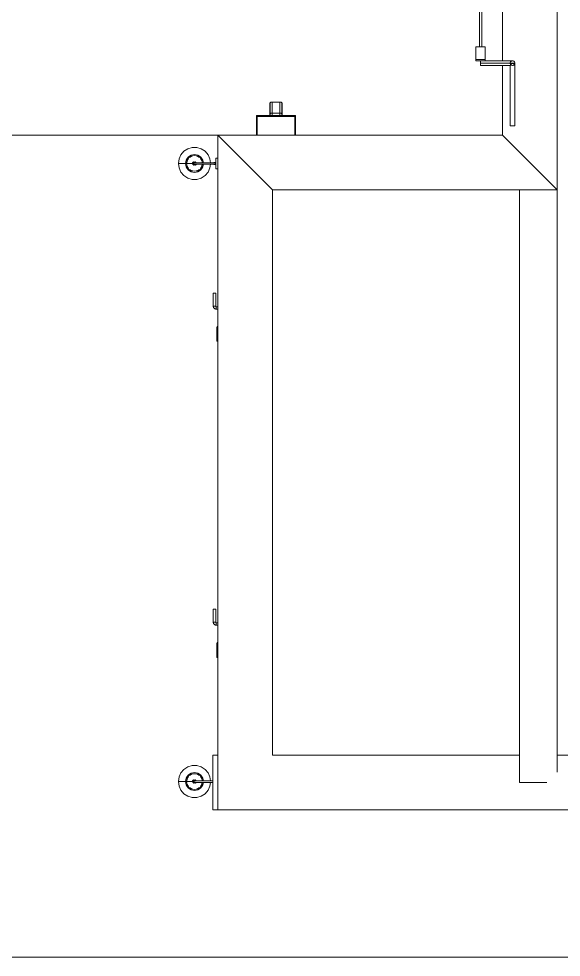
# Model space of a CAD drawing. Header units: inches. Extents: x -578 to 1873, y 397 to 1812.
# Drawn here: x 141.3 to 314, y 1341.9 to 1641 of the extents above; entities that cross this region are included whole.
import ezdxf

# ---------------------------------------------------------------- set-up
doc = ezdxf.new("R2010")
doc.units = ezdxf.units.IN
doc.header["$MEASUREMENT"] = 0
for name, color, linetype, lineweight in [('A-DOOR', 31, 'Continuous', 13), ('A-FLOR', 192, 'Continuous', 13), ('A-WALL', 113, 'Continuous', 13), ('E-LITE-EQPM', 33, 'Continuous', 9), ('Q-SPCQ', 91, 'Continuous', 9)]:
    doc.layers.add(name, color=color, linetype=linetype, lineweight=lineweight)

# ---------------------------------------------------------------- blocks, each defined once
blk = doc.blocks.new('3D Cad File Example_dwg_Door-Passage-Double-Flush - 72_ x 84_-1325326-_3D_-2813-Level 1')
at = {"layer": 'A-DOOR', "color": 21, "lineweight": 9}
for p, q in [((2.58, 5.93), (2.59, 6)), ((2.63, 6.12), (2.59, 6)), ((2.63, 6.12), (2.66, 6.24)), ((2.66, 6.24), (2.69, 6.36)), ((2.69, 6.36), (2.78, 6.45)), ((2.78, 6.45), (2.87, 6.54)), ((2.96, 6.63), (2.87, 6.54)), ((3.05, 6.72), (2.96, 6.63)), ((3.05, 6.72), (3.17, 6.76)), ((3.17, 6.76), (3.29, 6.79)), ((3.29, 6.79), (3.42, 6.82)), ((3.35, 5.87), (3.4, 6.01)), ((3.54, 6.07), (3.4, 6.01)), ((3.42, 6.82), (3.48, 6.84)), ((3.48, 6.84), (3.54, 6.86)), ((3.54, 6.86), (7.68, 6.86)), ((3.54, 6.86), (3.54, 6.84)), ((3.54, 6.8), (3.54, 6.84)), ((3.54, 6.74), (3.54, 6.8)), ((3.54, 6.74), (3.54, 6.66)), ((3.54, 6.56), (3.54, 6.66)), ((3.54, 6.46), (3.54, 6.56)), ((3.54, 6.46), (3.54, 6.36)), ((3.54, 6.36), (3.54, 6.26)), ((3.54, 6.18), (3.54, 6.26)), ((3.54, 6.12), (3.54, 6.18)), ((3.54, 6.12), (3.54, 6.08)), ((3.54, 6.07), (3.54, 6.08)), ((3.54, 6.07), (7.68, 6.07)), ((7.68, 6.84), (7.68, 6.86)), ((7.68, 6.84), (7.68, 6.86)), ((7.68, 6.84), (7.68, 6.8)), ((7.68, 6.74), (7.68, 6.8)), ((7.68, 6.74), (7.68, 6.66)), ((7.68, 6.66), (7.68, 6.56)), ((7.68, 6.56), (7.68, 6.46)), ((7.68, 6.46), (7.68, 6.36)), ((7.68, 6.36), (7.68, 6.26)), ((7.68, 6.18), (7.68, 6.26)), ((7.68, 6.18), (7.68, 6.12)), ((7.68, 6.08), (7.68, 6.12)), ((7.68, 6.08), (7.68, 6.07)), ((7.68, 6.08), (7.68, 6.07)), ((-3.54, 5.73), (-7.68, 5.73)), ((-7.68, 5.72), (-7.68, 5.73)), ((-7.68, 5.72), (-7.68, 5.73)), ((-7.68, 5.72), (-7.68, 5.68)), ((-7.68, 5.62), (-7.68, 5.68)), ((-7.68, 5.62), (-7.68, 5.53)), ((-7.68, 5.53), (-7.68, 5.44)), ((-7.68, 5.38), (-7.68, 5.44)), ((-3.48, 5.71), (-3.54, 5.73)), ((-3.54, 5.73), (-3.54, 5.72)), ((-3.54, 5.68), (-3.54, 5.72)), ((-3.54, 5.62), (-3.54, 5.68)), ((-3.54, 5.62), (-3.54, 5.53)), ((-3.54, 5.44), (-3.54, 5.53)), ((-3.54, 5.44), (-3.54, 5.38)), ((-3.48, 5.71), (-3.42, 5.7)), ((-3.29, 5.66), (-3.42, 5.7)), ((-3.29, 5.66), (-3.17, 5.63)), ((-3.05, 5.6), (-3.17, 5.63)), ((-3.05, 5.6), (-2.96, 5.51)), ((-2.96, 5.51), (-2.87, 5.42)), ((2.56, 5.87), (2.58, 5.93)), ((2.56, 5.38), (2.56, 5.87)), ((2.56, 5.87), (2.57, 5.87)), ((2.61, 5.87), (2.57, 5.87)), ((2.67, 5.87), (2.61, 5.87)), ((2.76, 5.87), (2.67, 5.87)), ((2.85, 5.87), (2.76, 5.87)), ((2.95, 5.87), (2.85, 5.87)), ((3.06, 5.87), (2.95, 5.87)), ((3.15, 5.87), (3.06, 5.87)), ((3.23, 5.87), (3.15, 5.87)), ((3.29, 5.87), (3.23, 5.87)), ((3.33, 5.87), (3.29, 5.87)), ((3.35, 5.87), (3.33, 5.87)), ((3.35, 5.38), (3.35, 5.87))]:
    blk.add_line(p, q, dxfattribs=at)
blk = doc.blocks.new('3D Cad File Example_dwg_Ladder - Standard-1476646-_3D_-2975-Level 1')
at = {"layer": 'Q-SPCQ'}
for p, q in [((-13.87, 10.19), (-13.85, 10.19)), ((-13.87, 10.19), (-13.85, 10.19)), ((-13.87, 10.19), (-13.87, 0.75)), ((-13.85, 10.19), (-13.77, 10.19)), ((-13.77, 10.19), (-13.66, 10.19)), ((-13.66, 10.19), (-13.5, 10.19)), ((-13.5, 10.19), (-13.32, 10.19)), ((-13.32, 10.19), (-13.12, 10.19)), ((-13.12, 10.19), (-12.93, 10.19)), ((-13.12, 10.19), (-13.12, 0)), ((-12.93, 10.19), (-12.75, 10.19)), ((-12.59, 10.19), (-12.75, 10.19)), ((-12.59, 10.19), (-12.48, 10.19)), ((-12.48, 10.19), (-12.4, 10.19)), ((-12.4, 10.19), (-12.37, 10.19)), ((-12.4, 10.19), (-12.37, 10.19)), ((-12.37, 8.69), (-12.37, 11.69)), ((-12.37, 11.69), (-12, 11.69)), ((-12, 8.69), (-12, 11.69)), ((-8, 11.69), (-12, 11.69)), ((-8, 8.69), (-8, 11.69)), ((8, 10.56), (-8, 10.56)), ((8, 9.81), (-8, 9.81)), ((8, 8.69), (8, 11.69)), ((8, 11.69), (12, 11.69)), ((12, 8.69), (12, 11.69)), ((12, 11.69), (12.38, 11.69)), ((12.38, 8.69), (12.38, 11.69)), ((12.38, 10.19), (12.4, 10.19)), ((12.38, 10.19), (12.4, 10.19)), ((12.4, 10.19), (12.48, 10.19)), ((12.48, 10.19), (12.59, 10.19)), ((12.75, 10.19), (12.59, 10.19)), ((12.75, 10.19), (12.93, 10.19)), ((12.93, 10.19), (13.13, 10.19)), ((13.13, 10.19), (13.32, 10.19)), ((13.13, 10.19), (13.13, 0)), ((13.32, 10.19), (13.5, 10.19)), ((13.66, 10.19), (13.5, 10.19)), ((13.66, 10.19), (13.77, 10.19)), ((13.85, 10.19), (13.77, 10.19)), ((13.85, 10.19), (13.88, 10.19)), ((13.85, 10.19), (13.88, 10.19)), ((13.88, 10.19), (13.88, 0.75)), ((-12.37, 0), (-12.37, 8.69)), ((-12.37, 8.69), (-12, 8.69)), ((-8, 8.69), (-12, 8.69)), ((8, 8.69), (12, 8.69)), ((12.38, 8.69), (12, 8.69)), ((12.38, 0), (12.38, 8.69)), ((-13.87, 0.75), (-33.13, 0.75)), ((-33.13, 0.72), (-33.13, 0.75)), ((-33.13, 0.75), (-33.13, 0.72)), ((-33.13, 0.65), (-33.13, 0.72)), ((-33.13, 0.53), (-33.13, 0.65)), ((-33.13, 0.53), (-33.13, 0.37)), ((-33.13, 0.19), (-33.13, 0.37)), ((-33.13, 0), (-33.13, 0.19)), ((-33.13, -0.19), (-33.13, 0)), ((-13.85, 0.72), (-13.87, 0.75)), ((-13.87, 0.02), (-13.84, 0.22)), ((-13.85, -0.19), (-13.87, 0.02)), ((-13.85, 0.72), (-13.77, 0.65)), ((-13.84, 0.22), (-13.76, 0.39)), ((-13.67, 0.54), (-13.77, 0.65)), ((-13.55, 0.42), (-13.67, 0.54)), ((-13.41, 0.29), (-13.55, 0.42)), ((-13.41, 0.69), (-13.54, 0.62)), ((-13.54, 0.63), (-13.54, 0.62)), ((-13.41, 0.69), (-13.27, 0.74)), ((-13.27, 0.14), (-13.41, 0.29)), ((-13.12, 0), (-13.27, 0.14)), ((-13.12, 0), (-13.26, -0.14)), ((-13.12, -0.75), (-13.12, 0)), ((-12.93, 0.72), (-12.75, 0.65)), ((-12.75, 0.65), (-12.59, 0.53)), ((-12.59, 0.53), (-12.48, 0.37)), ((-12.5, 0.42), (-12.48, 0.37)), ((-12.48, 0.37), (-12.4, 0.19)), ((-12.37, 0), (-12.4, 0.19)), ((-12.37, 0), (-12.4, -0.19)), ((12.38, 0), (12.4, 0.19)), ((12.4, -0.19), (12.38, 0)), ((12.4, 0.19), (12.48, 0.37)), ((12.48, 0.37), (12.59, 0.53)), ((12.5, 0.42), (12.48, 0.37)), ((12.59, 0.53), (12.75, 0.65)), ((12.75, 0.65), (12.93, 0.72)), ((13.13, 0), (13.27, 0.14)), ((13.13, -0.75), (13.13, 0)), ((13.26, -0.14), (13.13, 0)), ((13.27, 0.74), (13.41, 0.69)), ((13.41, 0.29), (13.27, 0.14)), ((13.41, 0.69), (13.54, 0.62)), ((13.41, 0.29), (13.55, 0.42)), ((13.55, 0.42), (13.67, 0.54)), ((13.67, 0.54), (13.77, 0.65)), ((13.85, 0.72), (13.77, 0.65)), ((13.88, 0.75), (13.85, 0.72)), ((13.88, 0.75), (33.13, 0.75)), ((33.13, 0.72), (33.13, 0.75)), ((33.13, 0.75), (33.13, 0.72)), ((33.13, 0.72), (33.13, 0.65)), ((33.13, 0.65), (33.13, 0.53)), ((33.13, 0.53), (33.13, 0.37)), ((33.13, 0.19), (33.13, 0.37)), ((33.13, 0.19), (33.13, 0)), ((33.13, -0.19), (33.13, 0)), ((-33.13, -0.19), (-33.13, -0.38)), ((-33.13, -0.53), (-33.13, -0.38)), ((-33.13, -0.53), (-33.13, -0.65)), ((-33.13, -0.72), (-33.13, -0.65)), ((-33.13, -0.75), (-33.13, -0.72)), ((-33.13, -0.75), (-33.13, -0.72)), ((-13.12, -0.75), (-33.13, -0.75)), ((-13.78, -0.37), (-13.85, -0.19)), ((-13.67, -0.51), (-13.78, -0.37)), ((-13.55, -0.62), (-13.67, -0.51)), ((-13.66, -0.53), (-13.53, -0.41)), ((-13.66, -0.53), (-13.61, -0.48)), ((-13.54, -0.63), (-13.66, -0.53)), ((-13.61, -0.57), (-13.66, -0.53)), ((-13.6, -0.57), (-13.66, -0.53)), ((-13.61, -0.48), (-13.53, -0.41)), ((-13.54, -0.63), (-13.61, -0.57)), ((-13.55, -0.61), (-13.6, -0.57)), ((-13.55, -0.61), (-13.5, -0.65)), ((-13.54, -0.62), (-13.55, -0.62)), ((-13.41, -0.69), (-13.55, -0.62)), ((-13.4, -0.28), (-13.53, -0.41)), ((-13.53, -0.63), (-13.5, -0.65)), ((-13.4, -0.7), (-13.5, -0.65)), ((-13.32, -0.72), (-13.5, -0.65)), ((-13.47, -0.66), (-13.4, -0.7)), ((-13.36, -0.71), (-13.42, -0.69)), ((-13.42, -0.69), (-13.36, -0.71)), ((-13.27, -0.74), (-13.41, -0.69)), ((-13.26, -0.14), (-13.4, -0.28)), ((-13.32, -0.72), (-13.4, -0.7)), ((-13.35, -0.71), (-13.4, -0.7)), ((-13.32, -0.72), (-13.26, -0.74)), ((-13.12, -0.75), (-13.32, -0.72)), ((-13.12, -0.75), (-13.27, -0.74)), ((-13.12, -0.75), (-13.26, -0.74)), ((-13.12, -0.75), (-13.26, -0.74)), ((-12.93, -0.72), (-13.12, -0.75)), ((-12.75, -0.65), (-12.93, -0.72)), ((-12.75, -0.65), (-12.59, -0.53)), ((-12.48, -0.38), (-12.59, -0.53)), ((-12.4, -0.19), (-12.48, -0.38)), ((12.48, -0.38), (12.4, -0.19)), ((12.59, -0.53), (12.48, -0.38)), ((12.75, -0.65), (12.59, -0.53)), ((12.93, -0.72), (12.75, -0.65)), ((13.13, -0.75), (12.93, -0.72)), ((13.32, -0.72), (13.13, -0.75)), ((13.27, -0.74), (13.13, -0.75)), ((13.13, -0.75), (13.26, -0.74)), ((13.13, -0.75), (13.26, -0.74)), ((13.13, -0.75), (33.13, -0.75)), ((13.4, -0.28), (13.26, -0.14)), ((13.32, -0.72), (13.26, -0.74)), ((13.5, -0.65), (13.32, -0.72)), ((13.4, -0.7), (13.32, -0.72)), ((13.4, -0.7), (13.35, -0.71)), ((13.53, -0.41), (13.4, -0.28)), ((13.5, -0.65), (13.4, -0.7)), ((13.47, -0.66), (13.4, -0.7)), ((13.55, -0.61), (13.5, -0.65)), ((13.5, -0.65), (13.53, -0.63)), ((13.66, -0.53), (13.53, -0.41)), ((13.53, -0.41), (13.61, -0.48)), ((13.53, -0.63), (13.66, -0.53)), ((13.53, -0.63), (13.61, -0.57)), ((13.55, -0.61), (13.6, -0.57)), ((13.65, -0.53), (13.59, -0.58)), ((13.6, -0.57), (13.66, -0.53)), ((13.66, -0.53), (13.61, -0.48)), ((13.61, -0.57), (13.66, -0.53)), ((33.13, -0.19), (33.13, -0.38)), ((33.13, -0.53), (33.13, -0.38)), ((33.13, -0.53), (33.13, -0.65)), ((33.13, -0.65), (33.13, -0.72)), ((33.13, -0.72), (33.13, -0.75)), ((33.13, -0.75), (33.13, -0.72))]:
    blk.add_line(p, q, dxfattribs=at)
blk = doc.blocks.new('3D Cad File Example_dwg_Downspout - Downspout-1923463-_3D_-3507-Level 1')
at = {"layer": 'Q-SPCQ'}
for p, q in [((-2, 15.33), (-1.97, 15.42)), ((-2, 11.84), (-2, 15.33)), ((-2, 15.33), (-2, 15.28)), ((-1.9, 15.5), (-1.97, 15.42)), ((-1.9, 15.5), (-1.78, 15.57)), ((-1.87, 11.84), (-1.87, 15.33)), ((-1.78, 15.57), (-1.63, 15.62)), ((-1.63, 15.62), (-1.44, 15.65)), ((-1.44, 15.65), (-1.25, 15.67)), ((-1.25, 15.67), (1.25, 15.67)), ((-1.25, 12.17), (-1.25, 15.67)), ((1.25, 15.67), (1.44, 15.65)), ((1.25, 12.17), (1.25, 15.67)), ((1.44, 15.65), (1.63, 15.62)), ((1.63, 15.62), (1.78, 15.57)), ((1.78, 15.57), (1.9, 15.5)), ((1.88, 11.84), (1.88, 15.33)), ((1.9, 15.5), (1.97, 15.42)), ((2, 15.33), (1.97, 15.42)), ((2, 11.84), (2, 15.33)), ((2, 15.33), (2, 15.28)), ((-1.9, 12), (-1.97, 11.92)), ((-1.9, 12), (-1.78, 12.07)), ((-1.63, 12.13), (-1.78, 12.07)), ((-1.63, 12.13), (-1.44, 12.16)), ((-1.25, 12.17), (-1.44, 12.16)), ((1.25, 12.17), (-1.25, 12.17)), ((-1.25, 12.17), (-1.25, 11.38)), ((1.25, 11.38), (1.25, 12.17)), ((1.25, 12.17), (1.44, 12.16)), ((1.63, 12.13), (1.44, 12.16)), ((1.78, 12.07), (1.63, 12.13)), ((1.9, 12), (1.78, 12.07)), ((1.9, 12), (1.97, 11.92)), ((-2, 11.84), (-1.97, 11.92)), ((-2, 11.84), (-2, 11.38)), ((-1.87, 11.38), (-1.87, 11.84)), ((1.88, 11.84), (1.88, 11.38)), ((2, 11.84), (1.97, 11.92)), ((2, 11.38), (2, 11.84))]:
    blk.add_line(p, q, dxfattribs=at)
blk = doc.blocks.new('3D Cad File Example_dwg_Scupper - 12_W x 9_H-1923572-_3D_-3508-Level 1')
at = {"layer": 'Q-SPCQ'}
for p, q in [((-6.25, 5.13), (-6.25, 11.38)), ((6.25, 11.38), (-6.25, 11.38)), ((-6, 5.13), (-6, 11.12)), ((6, 11.12), (-6, 11.12)), ((6, 11.12), (6, 5.13)), ((6.25, 5.13), (6.25, 11.38))]:
    blk.add_line(p, q, dxfattribs=at)
blk = doc.blocks.new('3D Cad File Example_dwg_Wall Lamp - Bracket - 150W - 120V-1656590-_3D_-V102-Level 1')
at = {"layer": 'E-LITE-EQPM'}
for p, q in [((-705.36, 229.57), (-704.75, 230.9)), ((-704.75, 230.9), (-703.79, 232)), ((-702.57, 232.79), (-703.79, 232)), ((-702.57, 232.79), (-701.17, 233.2)), ((-702.47, 230.15), (-701.54, 230.78)), ((-702.47, 230.15), (-702, 230.47)), ((-701.54, 230.78), (-702, 230.47)), ((-701.8, 230.16), (-701.39, 230.43)), ((-700.44, 231), (-701.54, 230.78)), ((-701.54, 230.78), (-700.99, 230.89)), ((-701.39, 230.43), (-700.92, 230.53)), ((-700.92, 230.53), (-701.39, 230.43)), ((-701.39, 230.43), (-700.92, 230.53)), ((-701.17, 233.2), (-699.71, 233.2)), ((-700.44, 231), (-700.99, 230.89)), ((-700.92, 230.53), (-700.44, 230.62)), ((-699.34, 230.78), (-700.44, 231)), ((-700.44, 231), (-699.89, 230.89)), ((-700.44, 230.62), (-699.96, 230.53)), ((-699.48, 230.43), (-699.96, 230.53)), ((-699.34, 230.78), (-699.89, 230.89)), ((-699.71, 233.2), (-698.31, 232.79)), ((-699.08, 230.16), (-699.48, 230.43)), ((-698.41, 230.15), (-699.34, 230.78)), ((-699.34, 230.78), (-698.87, 230.47)), ((-698.41, 230.15), (-698.87, 230.47)), ((-697.08, 232), (-698.31, 232.79)), ((-696.13, 230.9), (-697.08, 232)), ((-696.13, 230.9), (-695.52, 229.57)), ((-705.56, 228.13), (-705.36, 229.57)), ((-705.56, 228.13), (-705.36, 226.68)), ((-703.31, 228.13), (-705.56, 228.13)), ((-703.09, 229.22), (-703.31, 228.13)), ((-703.31, 228.13), (-703.2, 228.67)), ((-703.31, 228.13), (-703.09, 227.03)), ((-703.31, 228.13), (-703.2, 227.58)), ((-702.94, 228.13), (-703.31, 228.13)), ((-703.09, 229.22), (-703.2, 228.67)), ((-703.09, 227.03), (-703.2, 227.58)), ((-703.09, 229.22), (-702.47, 230.15)), ((-703.09, 229.22), (-702.78, 229.69)), ((-702.8, 228.79), (-702.94, 228.13)), ((-702.94, 228.13), (-702.84, 228.6)), ((-702.94, 228.13), (-702.84, 228.13)), ((-702.94, 228.13), (-702.84, 228.13)), ((-702.94, 228.13), (-702.84, 227.65)), ((-702.75, 229.08), (-702.84, 228.6)), ((-702.75, 228.13), (-702.84, 228.13)), ((-702.75, 228.13), (-702.84, 228.13)), ((-702.75, 227.17), (-702.84, 227.65)), ((-702.75, 229.08), (-702.8, 228.79)), ((-702.47, 230.15), (-702.78, 229.69)), ((-702.75, 229.08), (-702.48, 229.49)), ((-702.75, 228.13), (-702.48, 228.13)), ((-702.21, 229.89), (-702.48, 229.49)), ((-702.21, 228.13), (-702.48, 228.13)), ((-702.21, 229.89), (-701.8, 230.16)), ((-702.21, 228.13), (-701.8, 228.13)), ((-701.39, 228.13), (-701.8, 228.13)), ((-700.92, 228.13), (-701.39, 228.13)), ((-701.2, 228.36), (-700.76, 228.22)), ((-700.76, 228.03), (-701.13, 227.93)), ((-701.04, 228.53), (-700.71, 228.31)), ((-700.73, 227.98), (-700.96, 227.87)), ((-700.81, 228.13), (-700.92, 228.13)), ((-700.65, 228.41), (-700.86, 228.69)), ((-700.65, 227.84), (-700.86, 227.56)), ((-700.7, 227.93), (-700.83, 227.83)), ((-700.63, 228.45), (-700.81, 228.13)), ((-700.81, 228.13), (-700.63, 227.8)), ((-700.69, 228.13), (-700.81, 228.13)), ((-700.68, 228.19), (-700.69, 228.13)), ((-700.69, 228.13), (-700.68, 228.06)), ((-700.68, 228.19), (-700.65, 228.25)), ((-700.68, 228.06), (-700.65, 228)), ((-700.65, 228.79), (-700.54, 228.45)), ((-700.61, 228.3), (-700.65, 228.25)), ((-700.65, 228), (-700.61, 227.95)), ((-700.65, 228), (-700.61, 227.95)), ((-700.54, 227.8), (-700.65, 227.46)), ((-700.25, 228.45), (-700.63, 228.45)), ((-700.63, 227.8), (-700.25, 227.8)), ((-700.56, 228.34), (-700.61, 228.3)), ((-700.61, 227.95), (-700.56, 227.91)), ((-700.61, 227.95), (-700.56, 227.91)), ((-700.5, 228.37), (-700.56, 228.34)), ((-700.5, 227.88), (-700.56, 227.91)), ((-700.56, 227.91), (-700.5, 227.88)), ((-700.44, 228.38), (-700.5, 228.37)), ((-700.44, 228.38), (-700.5, 228.37)), ((-700.44, 227.87), (-700.5, 227.88)), ((-700.44, 227.87), (-700.5, 227.88)), ((-700.44, 228.58), (-700.44, 228.45)), ((-700.44, 228.38), (-700.35, 228.38)), ((-700.44, 228.38), (-700.33, 228.38)), ((-700.37, 228.37), (-700.44, 228.38)), ((-700.37, 227.88), (-700.44, 227.87)), ((-700.35, 227.87), (-700.44, 227.87)), ((-700.44, 227.87), (-700.33, 227.87)), ((-700.44, 227.8), (-700.44, 227.67)), ((-700.37, 228.37), (-700.31, 228.34)), ((-700.31, 227.91), (-700.37, 227.88)), ((-700.33, 228.48), (-700.23, 228.79)), ((-700.33, 228.38), (-700.19, 228.38)), ((-700.33, 227.87), (-700.19, 227.87)), ((-700.33, 227.77), (-700.23, 227.46)), ((-700.19, 228.38), (-700.31, 228.38)), ((-700.26, 227.95), (-700.31, 227.91)), ((-700.19, 227.87), (-700.31, 227.87)), ((-700.25, 228.45), (-700.21, 228.38)), ((-700.21, 227.87), (-700.25, 227.8)), ((-700.22, 228.41), (-700.01, 228.69)), ((-700.22, 227.84), (-700.01, 227.56)), ((-700.19, 228.38), (-699.84, 228.38)), ((-700.19, 227.87), (-699.84, 227.87)), ((-700.11, 228.38), (-700.04, 228.42)), ((-700.07, 227.87), (-699.83, 227.72)), ((-699.84, 228.38), (-699.49, 228.38)), ((-699.49, 227.87), (-699.84, 227.87)), ((-699.49, 228.38), (-698.97, 228.38)), ((-698.97, 227.87), (-699.49, 227.87)), ((-698.67, 229.89), (-699.08, 230.16)), ((-698.97, 228.38), (-698.45, 228.38)), ((-698.97, 227.87), (-698.45, 227.87)), ((-698.4, 229.49), (-698.67, 229.89)), ((-697.83, 228.38), (-698.45, 228.38)), ((-698.45, 227.87), (-697.83, 227.87)), ((-697.79, 229.22), (-698.41, 230.15)), ((-698.13, 229.08), (-698.4, 229.49)), ((-698.13, 229.08), (-698.03, 228.6)), ((-698.13, 227.17), (-698.03, 227.65)), ((-698.07, 227.46), (-698.13, 227.17)), ((-697.99, 227.87), (-698.07, 227.46)), ((-698.03, 228.6), (-697.99, 228.38)), ((-697.99, 227.87), (-698.03, 227.65)), ((-697.83, 228.38), (-697.22, 228.38)), ((-697.83, 227.87), (-697.22, 227.87)), ((-697.62, 228.38), (-697.79, 229.22)), ((-697.79, 229.22), (-697.68, 228.67)), ((-697.62, 227.87), (-697.79, 227.03)), ((-697.79, 227.03), (-697.68, 227.58)), ((-697.62, 228.38), (-697.68, 228.67)), ((-697.62, 227.87), (-697.68, 227.58)), ((-697.22, 228.38), (-696.6, 228.38)), ((-696.6, 227.87), (-697.22, 227.87)), ((-696.6, 228.38), (-695.99, 228.38)), ((-695.99, 227.87), (-696.6, 227.87)), ((-695.46, 228.38), (-695.99, 228.38)), ((-695.46, 227.87), (-695.99, 227.87)), ((-695.52, 229.57), (-695.35, 228.38)), ((-695.35, 227.87), (-695.52, 226.68)), ((-695.46, 228.38), (-694.94, 228.38)), ((-694.94, 227.87), (-695.46, 227.87)), ((-694.59, 228.38), (-694.94, 228.38)), ((-694.94, 227.87), (-694.59, 227.87)), ((-705.36, 226.68), (-704.75, 225.35)), ((-704.75, 225.35), (-703.79, 224.25)), ((-702.47, 226.1), (-703.09, 227.03)), ((-703.09, 227.03), (-702.78, 226.56)), ((-702.47, 226.1), (-702.78, 226.56)), ((-702.75, 227.17), (-702.48, 226.76)), ((-702.48, 226.76), (-702.21, 226.36)), ((-701.54, 225.47), (-702.47, 226.1)), ((-702.47, 226.1), (-702, 225.78)), ((-702.21, 226.36), (-701.8, 226.09)), ((-701.54, 225.47), (-702, 225.78)), ((-701.8, 226.09), (-701.39, 225.82)), ((-700.44, 225.25), (-701.54, 225.47)), ((-701.54, 225.47), (-700.99, 225.36)), ((-701.39, 225.82), (-700.92, 225.72)), ((-700.44, 225.25), (-700.99, 225.36)), ((-700.44, 225.63), (-700.92, 225.72)), ((-699.96, 225.72), (-700.44, 225.63)), ((-699.34, 225.47), (-700.44, 225.25)), ((-700.44, 225.25), (-699.89, 225.36)), ((-699.96, 225.72), (-699.48, 225.82)), ((-699.96, 225.72), (-699.48, 225.82)), ((-699.48, 225.82), (-699.96, 225.72)), ((-699.34, 225.47), (-699.89, 225.36)), ((-699.08, 226.09), (-699.48, 225.82)), ((-699.34, 225.47), (-698.41, 226.1)), ((-699.34, 225.47), (-698.87, 225.78)), ((-699.08, 226.09), (-698.67, 226.36)), ((-698.41, 226.1), (-698.87, 225.78)), ((-698.67, 226.36), (-698.4, 226.76)), ((-698.41, 226.1), (-697.79, 227.03)), ((-698.41, 226.1), (-698.1, 226.56)), ((-698.4, 226.76), (-698.13, 227.17)), ((-697.79, 227.03), (-698.1, 226.56)), ((-697.08, 224.25), (-696.13, 225.35)), ((-696.13, 225.35), (-695.52, 226.68)), ((-702.57, 223.46), (-703.79, 224.25)), ((-701.17, 223.05), (-702.57, 223.46)), ((-699.71, 223.05), (-701.17, 223.05)), ((-698.31, 223.46), (-699.71, 223.05)), ((-697.08, 224.25), (-698.31, 223.46))]:
    blk.add_line(p, q, dxfattribs=at)
blk = doc.blocks.new('3D Cad File Example_dwg_Wall Lamp - Bracket - 150W - 120V-1656590-_3D_-3489-Level 1')
at = {"layer": 'E-LITE-EQPM'}
for p, q in [((494.23, 51.62), (493.13, 50.67)), ((495.56, 52.23), (494.23, 51.62)), ((497, 52.44), (495.56, 52.23)), ((497, 52.44), (498.44, 52.23)), ((497, 50.18), (497, 52.44)), ((498.44, 52.23), (499.77, 51.62)), ((499.77, 51.62), (500.87, 50.67)), ((491.93, 48.04), (492.34, 49.44)), ((491.93, 46.58), (491.93, 48.04)), ((492.34, 49.44), (493.13, 50.67)), ((494.13, 47.31), (494.35, 48.41)), ((494.13, 47.31), (494.24, 47.86)), ((494.35, 48.41), (494.24, 47.86)), ((494.35, 48.41), (494.97, 49.34)), ((494.35, 48.41), (494.66, 48.88)), ((494.69, 48.27), (494.6, 47.79)), ((494.97, 49.34), (494.66, 48.88)), ((494.96, 48.67), (494.69, 48.27)), ((495.23, 49.08), (494.96, 48.67)), ((494.97, 49.34), (495.9, 49.96)), ((494.97, 49.34), (495.44, 49.65)), ((495.64, 49.35), (495.23, 49.08)), ((495.9, 49.96), (495.44, 49.65)), ((496.04, 49.62), (495.64, 49.35)), ((497, 50.18), (495.9, 49.96)), ((495.9, 49.96), (496.45, 50.07)), ((496.04, 49.62), (496.52, 49.72)), ((497, 50.18), (496.45, 50.07)), ((497, 49.81), (496.52, 49.72)), ((496.9, 47.66), (496.8, 48.01)), ((498.1, 49.96), (497, 50.18)), ((497, 50.18), (497.55, 50.07)), ((497, 49.81), (497, 50.18)), ((497.67, 49.68), (497, 49.81)), ((497, 49.81), (497, 49.71)), ((497, 49.81), (497.48, 49.72)), ((497, 49.81), (497, 49.72)), ((497, 49.62), (497, 49.72)), ((497, 49.62), (497, 49.71)), ((497, 49.62), (497, 49.35)), ((497, 49.08), (497, 49.35)), ((497, 49.08), (497, 48.67)), ((497, 48.27), (497, 48.67)), ((497, 47.79), (497, 48.27)), ((497.23, 48.08), (497.11, 47.66)), ((497.41, 47.92), (497.18, 47.58)), ((497.96, 49.62), (497.48, 49.72)), ((498.1, 49.96), (497.55, 50.07)), ((497.96, 49.62), (497.67, 49.68)), ((497.96, 49.62), (498.36, 49.35)), ((498.1, 49.96), (499.03, 49.34)), ((498.1, 49.96), (498.56, 49.65)), ((498.77, 49.08), (498.36, 49.35)), ((499.03, 49.34), (498.56, 49.65)), ((498.77, 49.08), (499.04, 48.67)), ((499.03, 49.34), (499.65, 48.41)), ((499.03, 49.34), (499.34, 48.88)), ((499.04, 48.67), (499.31, 48.27)), ((499.31, 48.27), (499.4, 47.79)), ((499.4, 47.79), (499.31, 48.27)), ((499.31, 48.27), (499.4, 47.79)), ((499.65, 48.41), (499.34, 48.88)), ((499.87, 47.31), (499.65, 48.41)), ((499.65, 48.41), (499.76, 47.86)), ((499.87, 47.31), (499.76, 47.86)), ((501.66, 49.44), (500.87, 50.67)), ((501.66, 49.44), (502.07, 48.04)), ((502.07, 48.04), (502.07, 46.58)), ((492.34, 45.18), (491.93, 46.58)), ((493.13, 43.96), (492.34, 45.18)), ((494.35, 46.21), (494.13, 47.31)), ((494.13, 47.31), (494.24, 46.76)), ((494.35, 46.21), (494.24, 46.76)), ((494.35, 46.21), (494.97, 45.28)), ((494.35, 46.21), (494.66, 45.75)), ((494.5, 47.31), (494.6, 47.79)), ((494.6, 46.83), (494.5, 47.31)), ((494.6, 46.83), (494.69, 46.36)), ((494.6, 46.83), (494.69, 46.36)), ((494.69, 46.36), (494.6, 46.83)), ((494.97, 45.28), (494.66, 45.75)), ((494.96, 45.95), (494.69, 46.36)), ((494.96, 45.95), (495.23, 45.54)), ((494.97, 45.28), (495.9, 44.66)), ((494.97, 45.28), (495.44, 44.97)), ((495.23, 45.54), (495.64, 45.27)), ((495.9, 44.66), (495.44, 44.97)), ((495.64, 45.27), (496.04, 45)), ((496.33, 44.95), (496.04, 45)), ((496.04, 45), (496.52, 44.91)), ((496.68, 47.42), (496.33, 47.52)), ((496.68, 47.21), (496.33, 47.1)), ((496.75, 44.86), (496.33, 44.95)), ((496.72, 47.53), (496.44, 47.74)), ((496.72, 47.1), (496.44, 46.89)), ((496.75, 44.86), (496.52, 44.91)), ((496.68, 47.31), (496.55, 47.31)), ((496.72, 46.9), (496.59, 46.71)), ((497, 47.69), (496.68, 47.5)), ((496.68, 47.5), (496.68, 47.13)), ((496.75, 47.08), (496.68, 47.13)), ((496.8, 47.57), (496.7, 47.71)), ((496.86, 47.6), (496.74, 47.83)), ((496.75, 47.31), (496.76, 47.38)), ((496.75, 47.31), (496.76, 47.38)), ((496.75, 47.22), (496.75, 47.31)), ((496.75, 47.31), (496.75, 47.19)), ((496.76, 47.25), (496.75, 47.31)), ((496.75, 47.22), (496.75, 47.07)), ((496.75, 47.07), (496.75, 47.19)), ((496.75, 47.07), (496.75, 46.72)), ((496.75, 46.37), (496.75, 46.72)), ((496.75, 45.85), (496.75, 46.37)), ((496.75, 45.85), (496.75, 45.33)), ((496.75, 45.33), (496.75, 44.71)), ((496.76, 47.38), (496.78, 47.44)), ((496.78, 47.44), (496.76, 47.38)), ((496.78, 47.19), (496.76, 47.25)), ((496.82, 47.49), (496.78, 47.44)), ((496.82, 47.49), (496.78, 47.44)), ((496.82, 47.14), (496.78, 47.19)), ((496.87, 47.53), (496.82, 47.49)), ((496.87, 47.53), (496.82, 47.49)), ((496.94, 47.55), (496.87, 47.53)), ((497, 47.56), (496.94, 47.55)), ((497, 47.69), (497, 47.79)), ((497.32, 47.5), (497, 47.69)), ((497, 47.56), (497, 47.69)), ((497.06, 47.55), (497, 47.56)), ((497.06, 47.55), (497.13, 47.53)), ((497.18, 47.49), (497.13, 47.53)), ((497.22, 47.44), (497.18, 47.49)), ((497.18, 47.14), (497.22, 47.19)), ((497.24, 47.38), (497.22, 47.44)), ((497.24, 47.25), (497.22, 47.19)), ((497.25, 47.31), (497.24, 47.38)), ((497.25, 47.31), (497.24, 47.38)), ((497.24, 47.25), (497.25, 47.31)), ((497.25, 47.31), (497.25, 47.22)), ((497.25, 47.31), (497.25, 47.19)), ((497.25, 47.22), (497.25, 47.07)), ((497.25, 47.07), (497.25, 47.19)), ((497.32, 47.13), (497.25, 47.08)), ((497.25, 47.07), (497.25, 46.72)), ((497.25, 46.98), (497.3, 46.92)), ((497.25, 46.72), (497.25, 46.37)), ((497.25, 46.37), (497.25, 45.85)), ((497.25, 45.85), (497.25, 45.33)), ((497.25, 44.71), (497.25, 45.33)), ((497.48, 44.91), (497.25, 44.86)), ((497.28, 47.53), (497.56, 47.74)), ((497.28, 47.1), (497.56, 46.89)), ((497.67, 47.52), (497.32, 47.42)), ((497.32, 47.13), (497.32, 47.5)), ((497.45, 47.31), (497.32, 47.31)), ((497.32, 47.21), (497.67, 47.1)), ((497.96, 45), (497.48, 44.91)), ((497.96, 45), (498.36, 45.27)), ((498.1, 44.66), (499.03, 45.28)), ((498.36, 45.27), (498.77, 45.54)), ((498.77, 45.54), (499.04, 45.95)), ((499.03, 45.28), (499.65, 46.21)), ((499.03, 45.28), (499.34, 45.75)), ((499.04, 45.95), (499.31, 46.36)), ((499.31, 46.36), (499.4, 46.83)), ((499.65, 46.21), (499.34, 45.75)), ((499.4, 47.79), (499.5, 47.31)), ((499.5, 47.31), (499.4, 46.83)), ((499.65, 46.21), (499.87, 47.31)), ((499.65, 46.21), (499.76, 46.76)), ((499.87, 47.31), (499.76, 46.76)), ((500.87, 43.96), (501.66, 45.18)), ((502.07, 46.58), (501.66, 45.18)), ((493.13, 43.96), (494.23, 43)), ((494.23, 43), (495.56, 42.39)), ((496.75, 42.22), (495.56, 42.39)), ((496.75, 44.49), (495.9, 44.66)), ((495.9, 44.66), (496.45, 44.55)), ((496.75, 44.49), (496.45, 44.55)), ((496.75, 44.71), (496.75, 44.09)), ((496.75, 43.48), (496.75, 44.09)), ((496.75, 42.86), (496.75, 43.48)), ((496.75, 42.34), (496.75, 42.86)), ((496.75, 41.82), (496.75, 42.34)), ((497.25, 44.71), (497.25, 44.09)), ((497.25, 44.49), (498.1, 44.66)), ((497.25, 44.49), (497.55, 44.55)), ((497.25, 44.09), (497.25, 43.48)), ((497.25, 43.48), (497.25, 42.86)), ((497.25, 42.34), (497.25, 42.86)), ((498.44, 42.39), (497.25, 42.22)), ((497.25, 42.34), (497.25, 41.82)), ((498.1, 44.66), (497.55, 44.55)), ((499.77, 43), (498.44, 42.39)), ((499.77, 43), (500.87, 43.96)), ((495.3, 40.5), (495.36, 40.5)), ((495.3, 40.5), (495.3, 39.88)), ((495.36, 40.5), (495.53, 40.5)), ((495.53, 40.5), (495.8, 40.5)), ((495.8, 40.5), (496.15, 40.5)), ((496.15, 40.5), (496.56, 40.5)), ((496.56, 40.5), (497, 40.5)), ((496.75, 41.11), (496.68, 41.06)), ((496.68, 41.06), (496.68, 40.69)), ((497, 40.5), (496.68, 40.69)), ((496.75, 41.82), (496.75, 41.47)), ((496.75, 41.12), (496.75, 41.47)), ((496.75, 40.97), (496.75, 41.12)), ((496.75, 41.12), (496.75, 40.97)), ((496.75, 40.88), (496.75, 40.97)), ((496.75, 40.88), (496.75, 40.97)), ((496.75, 40.88), (496.76, 40.94)), ((496.75, 40.88), (496.76, 40.81)), ((496.75, 40.88), (496.76, 40.81)), ((496.76, 40.94), (496.78, 41)), ((496.76, 40.81), (496.78, 40.75)), ((496.78, 40.75), (496.76, 40.81)), ((496.78, 41), (496.82, 41.05)), ((496.78, 40.75), (496.82, 40.7)), ((496.82, 40.7), (496.78, 40.75)), ((496.82, 40.7), (496.87, 40.66)), ((496.87, 40.66), (496.82, 40.7)), ((496.87, 40.66), (496.94, 40.63)), ((496.94, 40.63), (496.87, 40.66)), ((497, 40.63), (496.94, 40.63)), ((497, 40.63), (496.94, 40.63)), ((497.32, 40.69), (497, 40.5)), ((497.06, 40.63), (497, 40.63)), ((497.06, 40.63), (497, 40.63)), ((497, 40.5), (497, 40.63)), ((497, 40.5), (497.44, 40.5)), ((497.13, 40.66), (497.06, 40.63)), ((497.18, 40.7), (497.13, 40.66)), ((497.22, 40.75), (497.18, 40.7)), ((497.22, 41), (497.24, 40.94)), ((497.24, 40.81), (497.22, 40.75)), ((497.24, 40.94), (497.25, 40.88)), ((497.25, 40.88), (497.24, 40.81)), ((497.25, 40.88), (497.24, 40.81)), ((497.25, 41.47), (497.25, 41.82)), ((497.25, 41.47), (497.25, 41.12)), ((497.25, 41.12), (497.25, 40.97)), ((497.25, 41.12), (497.25, 41)), ((497.25, 41.11), (497.32, 41.06)), ((497.25, 40.88), (497.25, 41)), ((497.25, 40.88), (497.25, 40.97)), ((497.32, 41.06), (497.32, 40.69)), ((497.85, 40.5), (497.44, 40.5)), ((498.2, 40.5), (497.85, 40.5)), ((498.2, 40.5), (498.47, 40.5)), ((498.47, 40.5), (498.64, 40.5)), ((498.7, 40.5), (498.64, 40.5)), ((498.7, 40.5), (498.64, 40.5)), ((498.7, 40.5), (498.7, 39.88))]:
    blk.add_line(p, q, dxfattribs=at)
blk = doc.blocks.new('3D Cad File Example_dwg-2744-Level 1')
at = {"layer": 'A-FLOR'}
for p, q in [((-693, 434.12), (-778, 434.12)), ((-778, 434.12), (-693, 434.12)), ((-544, 172.13), (-778, 172.13)), ((-544, 172.13), (-778, 172.13))]:
    blk.add_line(p, q, dxfattribs=at)
at = {"layer": 'A-WALL', "color": 103, "lineweight": 9}
for p, q in [((-585, 513), (-585, 416.75)), ((-602.38, 482.63), (-602.38, 457.88)), ((-602.38, 456.38), (-602.38, 434.12)), ((-602.38, 434.12), (-693, 434.12)), ((-693, 434.12), (-693, 219.12)), ((-693, 434.12), (-675.62, 416.75)), ((-693, 434.12), (-675.62, 416.75)), ((-585, 416.75), (-602.38, 434.12)), ((-585, 416.75), (-602.38, 434.12)), ((-597, 416.75), (-675.62, 416.75)), ((-675.62, 416.75), (-675.62, 236.5)), ((-597, 416.75), (-585, 416.75)), ((-597, 416.75), (-597, 227.81)), ((-585, 416.75), (-585, 231.12)), ((-693, 236.5), (-694.56, 236.5)), ((-694.56, 236.5), (-694.56, 219.12)), ((-597, 236.5), (-675.62, 236.5)), ((-484.5, 236.5), (-585, 236.5)), ((-588.31, 227.81), (-597, 227.81)), ((-467.12, 219.12), (-694.56, 219.12))]:
    blk.add_line(p, q, dxfattribs=at)
for name, p, rotation in [('3D Cad File Example_dwg_Ladder - Standard-1476646-_3D_-2975-Level 1', (-599.19, 470.25), 90), ('3D Cad File Example_dwg_Wall Lamp - Bracket - 150W - 120V-1656590-_3D_-3489-Level 1', (-653.13, -71.87), 90), ('3D Cad File Example_dwg_Door-Passage-Double-Flush - 72_ x 84_-1325326-_3D_-2813-Level 1', (-687.63, 376.13), 89.9999999999999), ('3D Cad File Example_dwg_Door-Passage-Double-Flush - 72_ x 84_-1325326-_3D_-2813-Level 1', (-687.63, 275.38), 89.9999999999999)]:
    blk.add_blockref(name, p, dxfattribs=dict(rotation=rotation))
for name, p in [('3D Cad File Example_dwg_Downspout - Downspout-1923463-_3D_-3507-Level 1', (-674.5, 429)), ('3D Cad File Example_dwg_Scupper - 12_W x 9_H-1923572-_3D_-3508-Level 1', (-674.5, 429)), ('3D Cad File Example_dwg_Wall Lamp - Bracket - 150W - 120V-1656590-_3D_-V102-Level 1', (0, 0))]:
    blk.add_blockref(name, p)

msp = doc.modelspace()

# ---------------------------------------------------------------- block references
at = {"layer": 'A-WALL', "color": 30, "lineweight": 9}
msp.add_blockref('3D Cad File Example_dwg-2744-Level 1', (897.69, 1169.79), dxfattribs=at)

doc.saveas('drawing.dxf')
